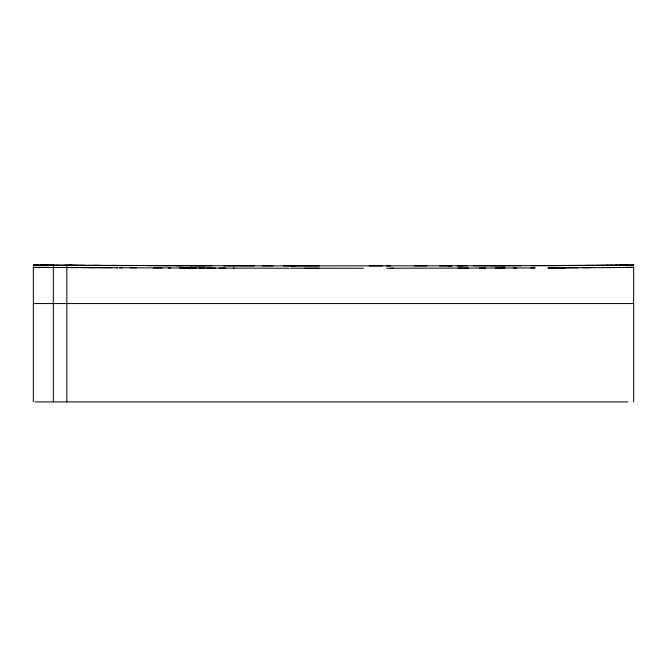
<?xml version="1.0" encoding="UTF-8"?>
<svg xmlns="http://www.w3.org/2000/svg" width="667" height="667" viewBox="0 0 667 667"><rect width="100%" height="100%" fill="white"/><g stroke="black" fill="none" stroke-linecap="round" stroke-linejoin="round"><path stroke-width="1" d="M632.649 267.425L633.65 267.417L633.65 401.901M628.889 265.149L619.36 265.199L627.08 265.174M581.074 265.458L547.89 265.558M626.838 265.149L633.65 265.099L631.649 265.124M625.137 265.199L626.813 265.174M593.58 267.659L633.5 267.417M606.828 267.584L633.65 267.417L633.108 267.417M626.538 267.467L628.314 267.45M519.66 265.649L521.002 265.691L473.428 265.8M631.082 265.132L633.65 265.099L606.828 265.274M627.955 267.45L632.224 267.425M37.644 265.099L33.35 265.099L54.277 265.216M33.35 401.901L33.35 267.417L77.605 267.559M612.94 265.274L587.027 265.433L588.836 265.424M611.397 265.283L595.856 265.383M621.669 265.216L614.882 265.266L618.276 265.241M607.879 265.308L567.659 265.524M616.475 265.216L611.531 265.241M630.09 267.434L631.874 267.425M33.867 265.099L34.392 265.099M33.867 267.417L34.392 267.417L33.35 267.417L34.009 267.417M548.474 265.549L559.896 265.558M572.086 265.449L558.929 265.508M535.167 265.599L531.441 265.658M533.6 265.649L560.205 265.558M569.001 265.458L589.886 265.358M590.77 265.358L593.955 265.341M495.389 268.042L516.5 267.976M590.77 267.667L547.89 267.867L577.847 267.734M562.815 267.8L565.041 267.792M593.955 267.65L582.199 267.709M562.473 268.226L564.374 268.217M33.692 267.417L34.392 267.417M458.021 265.816L462.139 265.808M439.528 265.858L552.751 265.591M502.818 265.708L505.011 265.699M601.667 265.308L602.418 265.299M490.72 265.766L505.011 265.733M458.021 268.134L468.451 268.109M513.59 267.992L535.167 267.909L530.74 267.926M550.125 267.859L548.474 267.867L557.395 267.826M558.929 267.817L562.181 267.809M601.667 267.617L602.651 267.617M505.011 268.009L390.67 268.234M576.48 267.734L577.814 267.734M562.406 268.226L564.165 268.217M386.602 265.925L390.67 265.925M457.128 265.825L467.567 265.808M414.282 265.9L426.905 265.875M386.602 268.242L393.53 268.234M479.29 268.084L485.192 268.076L484.751 268.076M161.472 265.599L167.667 265.708M283.758 265.875L295.264 265.875M369.301 265.883L382.466 265.883M484.751 265.766L485.192 265.766M262.239 265.858L272.995 265.866M290.62 265.875L451.934 265.833L447.84 265.833M161.989 267.917L119.11 267.767L122.478 267.775M304.911 268.234L363.348 268.251M33.35 303.568L633.65 303.568M35.168 401.901L38.444 401.901M39.161 401.901L627.864 401.901M36.493 265.099L38.603 265.099M42.58 265.124L33.35 265.099M133.4 265.499L142.096 265.533M190.57 265.766L193.096 265.766M194.956 265.774L211.948 265.8M224.02 265.816L319.21 265.933M176.28 265.733L204.861 265.791M254.227 265.858L111.839 265.416M35.268 267.417L47.64 267.459M37.852 267.417L40.445 267.425M223.595 268.109L289.195 268.226M290.62 268.226L319.21 268.251M146.448 265.658L182.958 265.749M72.211 265.216L50.634 265.166M88.403 265.299L119.11 265.449M103.935 265.508L104.819 265.516M130.582 265.608L69.093 265.324M198.716 268.042L204.861 268.059M206.22 268.067L215.724 268.084M219.16 268.101L225.213 268.117L153.41 267.892M72.211 267.534L66.817 267.509L73.562 267.542M130.273 267.8L136.26 267.826M81.799 267.575L96.79 267.65M116.375 267.75L117.859 267.759L97.182 267.659M179.59 267.976L196.732 268.042M233.45 265.816L234.092 265.816M40.704 265.107L53.335 265.199L53.335 401.901M77.605 265.241L66.817 265.199L66.817 401.901M93.797 265.333L99.808 265.358M190.57 265.699L191.754 265.708M83.875 265.274L64.182 265.291M41.971 265.107L48.466 265.149M40.704 267.425L53.335 267.509L48.199 267.467M168.359 267.942L170.56 267.951M233.45 268.134L234.092 268.134M71.686 267.525L83.875 267.584M88.403 267.609L111.839 267.725M80.307 267.567L93.797 267.642M76.23 267.55L77.789 267.559M78.823 265.383L87.519 265.433L83.016 265.408M66.917 265.308L56.82 265.241M47.023 267.45L51.226 267.492M57.445 265.249L46.715 265.141"/></g></svg>
